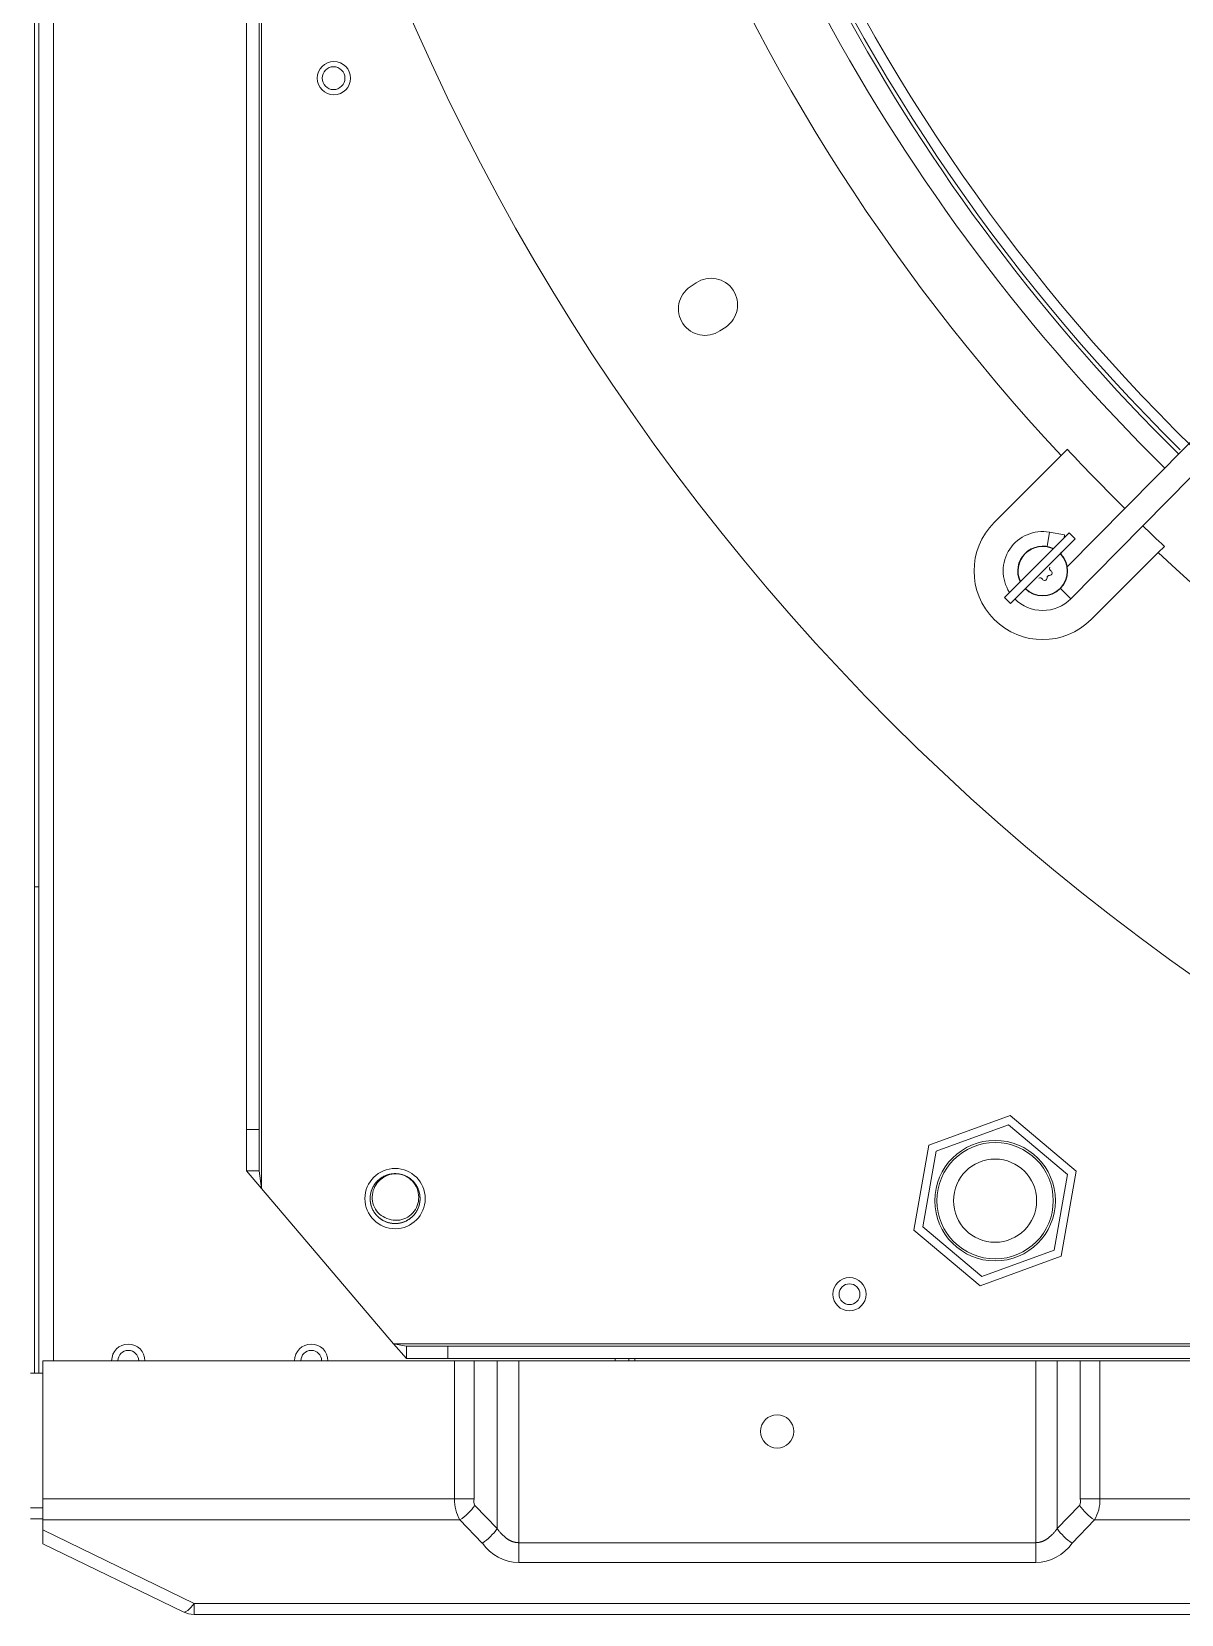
# Model space of a CAD drawing. Header units: millimetres. Extents: x 113490 to 142599, y -20467 to 115.
# Drawn here: x 125935.6 to 126212, y -11964.5 to -11583.8 of the extents above; entities that cross this region are included whole.
import ezdxf

# ---------------------------------------------------------------- set-up
doc = ezdxf.new("R2010")
doc.units = ezdxf.units.MM
doc.layers.add('DV3_0', color=7, linetype='Continuous')

msp = doc.modelspace()

# ---------------------------------------------------------------- linework, layer by layer
at = {"layer": 'DV3_0', "color": 7, "linetype": 'Continuous', "lineweight": 15}
for p, q in [((125936.24, -11906.49), (125936.24, -9742.49)), ((125937.24, -11906.49), (125937.24, -9742.49)), ((125987.24, -11847.85), (125987.24, -9857.26)), ((125990.24, -11847.85), (125990.24, -9857.26)), ((126518.2, -11374.23), (126184.6, -11712.53)), ((126185.45, -11720.21), (126523.11, -11377.79)), ((126095.36, -11644.2), (126093.95, -11645.15)), ((126101.06, -11655.79), (126102.47, -11654.85)), ((126183.13, -11685.77), (126167.02, -11701.88)), ((126184.62, -11684.27), (126183.13, -11685.77)), ((126169.49, -11719.91), (126185.05, -11704.35)), ((126186.46, -11705.77), (126170.91, -11721.32)), ((126183.95, -11704.83), (126180.33, -11704.19)), ((126183.82, -11705.58), (126183.95, -11704.83)), ((126186.46, -11705.77), (126185.05, -11704.35)), ((126183.12, -11709.51), (126183.21, -11709.02)), ((126190.35, -11725.21), (126206.46, -11709.1)), ((126206.46, -11709.1), (126207.96, -11707.61)), ((126169.49, -11719.91), (126170.91, -11721.32)), ((125936.24, -11789.48), (125937.24, -11789.48)), ((126151.32, -11851.63), (126170.85, -11844.52)), ((126170.46, -11846.77), (126153.07, -11853.09)), ((126184.62, -11858.67), (126170.46, -11846.77)), ((126170.85, -11844.52), (126186.77, -11857.89)), ((125987.24, -11857.85), (125987.24, -11847.85)), ((125987.24, -11847.85), (125990.24, -11847.85)), ((125990.24, -11847.85), (125990.24, -11857.85)), ((126147.7, -11872.09), (126151.32, -11851.63)), ((126153.07, -11853.09), (126149.85, -11871.31)), ((125990.84, -11862.07), (125987.24, -11857.85)), ((125990.24, -11857.85), (125987.24, -11857.85)), ((125990.84, -11862.07), (125990.24, -11857.85)), ((126186.77, -11857.89), (126183.16, -11878.36)), ((125990.84, -11862.07), (126022.6, -11899.39)), ((126181.41, -11876.89), (126184.62, -11858.67)), ((126163.62, -11885.46), (126147.7, -11872.09)), ((126149.85, -11871.31), (126164.02, -11883.21)), ((126164.02, -11883.21), (126181.41, -11876.89)), ((126183.16, -11878.36), (126163.62, -11885.46)), ((126025.67, -11899.99), (126022.6, -11899.39)), ((126025.67, -11902.99), (126022.6, -11899.39)), ((126025.67, -11899.99), (126035.67, -11899.99)), ((126025.67, -11902.99), (126025.67, -11899.99)), ((127029.58, -11899.99), (126035.67, -11899.99)), ((126035.67, -11899.99), (126035.67, -11902.99)), ((125938.24, -11903.49), (125938.24, -11936.74)), ((126037.22, -11903.49), (125938.24, -11903.49)), ((126035.67, -11902.99), (126025.67, -11902.99)), ((127029.58, -11902.99), (126035.67, -11902.99)), ((126041.99, -11903.49), (126037.22, -11903.49)), ((126041.99, -11903.49), (126047.51, -11903.49)), ((126052.68, -11903.49), (126047.51, -11903.49)), ((126052.68, -11903.49), (126177, -11903.49)), ((126080.64, -11903.49), (126080.64, -11902.99)), ((126182.16, -11903.49), (126177, -11903.49)), ((126182.16, -11903.49), (126187.69, -11903.49)), ((126192.46, -11903.49), (126187.69, -11903.49)), ((126277.22, -11903.49), (126192.46, -11903.49)), ((125938.24, -11906.49), (125935.24, -11906.49)), ((125938.24, -11936.74), (125938.24, -11941.77)), ((125938.24, -11941.49), (125935.24, -11941.49)), ((125938.24, -11941.77), (125938.24, -11944.18)), ((125938.24, -11944.18), (125938.24, -11947.49)), ((125938.24, -11947.49), (125972, -11963.89)), ((125974.62, -11964.49), (127089.86, -11964.49))]:
    msp.add_line(p, q, dxfattribs=at)
at = {"layer": 'DV3_0', "color": 7, "linetype": 'Continuous', "lineweight": 20}
for p, q in [((125940.84, -11903.49), (125940.84, -9745.49)), ((125990.84, -11862.07), (125990.84, -9845.59)), ((126179.73, -11707.63), (126180.33, -11704.19)), ((126182.96, -11717.76), (126185.45, -11720.21)), ((127042.84, -11899.39), (126022.6, -11899.39)), ((126037.22, -11936.74), (126037.22, -11903.49)), ((126041.99, -11936.74), (126041.99, -11903.49)), ((126047.51, -11943.87), (126047.51, -11903.49)), ((126052.68, -11947.25), (126052.68, -11903.49)), ((126075.84, -11903.49), (126075.84, -11902.99)), ((126079.16, -11903.49), (126079.16, -11902.99)), ((126177, -11947.25), (126177, -11903.49)), ((126182.16, -11943.87), (126182.16, -11903.49)), ((126187.69, -11903.49), (126187.69, -11936.74)), ((126192.46, -11903.49), (126192.46, -11936.74)), ((126037.22, -11936.74), (125938.24, -11936.74)), ((126041.99, -11936.74), (126037.22, -11936.74)), ((126187.69, -11936.74), (126192.46, -11936.74)), ((126277.22, -11936.74), (126192.46, -11936.74)), ((125938.24, -11938.89), (125935.24, -11938.89)), ((126038.55, -11941.77), (125938.24, -11941.77)), ((126043.93, -11947.36), (126038.55, -11941.77)), ((126047.51, -11943.87), (126042.13, -11938.28)), ((126187.55, -11938.28), (126182.16, -11943.87)), ((126191.13, -11941.77), (126185.74, -11947.36)), ((126278.55, -11941.77), (126191.13, -11941.77)), ((125938.24, -11944.18), (125974.62, -11961.85)), ((126177, -11947.25), (126052.68, -11947.25)), ((126052.68, -11947.25), (126052.68, -11952.04)), ((126177, -11947.25), (126177, -11952.04)), ((126177, -11952.04), (126052.68, -11952.04)), ((125974.62, -11961.85), (127089.86, -11961.85)), ((125974.62, -11961.85), (125974.62, -11964.49))]:
    msp.add_line(p, q, dxfattribs=at)
at = {"layer": 'DV3_0', "color": 7, "linetype": 'Continuous', "lineweight": 15}
for centre, radius in [((126008.24, -11594.99), 4), ((126008.15, -11594.99), 2.75), ((126167.24, -11864.99), 14), ((126022.95, -11864.49), 7.25), ((126167.24, -11864.99), 10), ((126132.23, -11887.49), 4), ((126132.23, -11887.49), 2.5), ((126114.84, -11920.49), 4)]:
    msp.add_circle(centre, radius, dxfattribs=at)
at = {"layer": 'DV3_0', "color": 7, "linetype": 'Continuous', "lineweight": 20}
msp.add_circle((126167.24, -11864.99), 14.5, dxfattribs=at)
at = {"layer": 'DV3_0', "color": 7, "linetype": 'Continuous', "lineweight": 15}
for centre, radius, start, end in [((126532.24, -11359.99), 477.5, 136.9802, 223.0198), ((126532.24, -11359.99), 456, 136.2282, 225.3442), ((126532.24, -11359.99), 453.5, 135.9912, 225.5589), ((126532.24, -11359.99), 346, 136.506, 225.3203), ((126532.24, -11359.99), 343.5, 135.6595, 225.6229), ((126532.24, -11359.99), 551.5, 195.4775, 254.5225), ((126532.24, -11359.99), 457, 208.4298, 225.4011), ((126098.92, -11649.53), 6.4, 303.75, 123.75), ((126097.5, -11650.47), 6.4, 123.75, 303.75), ((126532.24, -11359.99), 475.39, 223.011, 225.4011), ((126178.68, -11713.54), 16.5, 135, 315), ((126178.68, -11713.54), 9.5, 80, 212.8167), ((126532.24, -11359.99), 475.39, 226.1242, 226.989), ((126178.68, -11713.54), 6, 64.4712, 205.5288), ((126178.68, -11713.54), 5.91, 64.7712, 205.2288), ((126178.68, -11713.54), 6, 225, 45), ((126178.68, -11713.54), 5.91, 225, 45), ((126532.24, -11359.99), 477.5, 226.9802, 313.0198), ((126180.94, -11712.94), 0.6, 148.8788, 241.1212), ((126180.36, -11713.99), 0.6, 268.8617, 61.1383), ((126178.08, -11715.79), 0.6, 28.8788, 121.1212), ((126179.13, -11715.21), 0.6, 208.8618, 1.1382), ((126180.33, -11715.19), 0.6, 88.8788, 181.1212), ((126178.68, -11713.54), 9.5, 225, 270), ((126178.68, -11713.54), 9.5, 270, 315.4011), ((126022.95, -11864.49), 6, 64.8963, 82.5227), ((125958.79, -11903.49), 4, 0, 180), ((126002.79, -11903.49), 4, 0, 180), ((125958.79, -11903.49), 2.5, 0, 180), ((126002.79, -11903.49), 2.5, 0, 180), ((125974.62, -11958.49), 6, 244.0935, 270)]:
    msp.add_arc(centre, radius, start, end, dxfattribs=at)
at = {"layer": 'DV3_0', "color": 7, "linetype": 'Continuous', "lineweight": 20}
for centre, radius, start, end in [((126532.24, -11359.99), 461.75, 208.3699, 225.4011), ((126046.55, -11936.97), 9.33, 178.573, 210.9696), ((126043.78, -11937.36), 1.89, 160.9993, 209.2458), ((126185.9, -11937.36), 1.89, 330.7536, 19.0013), ((126183.13, -11936.97), 9.33, 329.0299, 1.4276), ((126052.93, -11941.05), 10.99, 215.0741, 268.685), ((126176.75, -11941.05), 10.99, 271.315, 324.9258)]:
    msp.add_arc(centre, radius, start, end, dxfattribs=at)
at = {"layer": 'DV3_0', "color": 7, "linetype": 'Continuous', "lineweight": 15}
for centre, major_axis, start_param, end_param in [((126038.55, -11938.28), (4.49, 4.33), 4.313983, 5.138233), ((126191.13, -11938.28), (-4.49, 4.33), 1.144952, 1.969202), ((126043.93, -11943.87), (4.49, 4.33), 4.313983, 5.138233), ((126185.74, -11943.87), (-4.49, 4.33), 1.144952, 1.969202)]:
    msp.add_ellipse(centre, major_axis=major_axis, ratio=0.436952, start_param=start_param, end_param=end_param, dxfattribs=at)
at = {"layer": 'DV3_0', "color": 7, "linetype": 'Continuous', "lineweight": 20}
msp.add_ellipse((125974.62, -11958.49), major_axis=(2.62, 5.4), ratio=0.282676, start_param=3.141593, end_param=4.185324, dxfattribs=at)
at = {"layer": 'DV3_0', "color": 7, "linetype": 'Continuous', "lineweight": 15}
for points, knots in [([(126182.96, -11709.27), (126183, -11709.23), (126183.08, -11709.15), (126183.17, -11709.06), (126183.21, -11709.02)], [0.94719377, 0.94719377, 0.94719377, 0.94719377, 0.97250001, 1, 1, 1, 1]), ([(126021.49, -11869.41), (126020.13, -11869.09), (126018.93, -11868.21), (126017.51, -11865.84), (126017.27, -11864.37), (126017.86, -11861.67), (126018.68, -11860.44), (126020.93, -11858.81), (126022.34, -11858.42), (126023.73, -11858.54)], [0, 0, 0, 0, 0.25, 0.25, 0.5, 0.5, 0.75, 0.75, 1, 1, 1, 1]), ([(126025.5, -11859.06), (126026.74, -11859.71), (126027.71, -11860.8), (126028.75, -11863.39), (126028.76, -11864.86), (126027.79, -11867.47), (126026.8, -11868.58), (126024.31, -11869.78), (126022.81, -11869.89), (126021.49, -11869.41)], [0, 0, 0, 0, 0.25, 0.25, 0.5, 0.5, 0.75, 0.75, 1, 1, 1, 1])]:
    msp.add_open_spline(points, degree=3, knots=knots, dxfattribs=at)
msp.add_rational_spline([(126028.5, -11862.19), (126027.17, -11858.99), (126023.73, -11858.54), (126020.3, -11858.09), (126018.19, -11860.84), (126016.08, -11863.59), (126017.41, -11866.79), (126018.74, -11869.99), (126022.17, -11870.44), (126025.61, -11870.89), (126027.72, -11868.14), (126029.82, -11865.39), (126028.5, -11862.19), (126027.17, -11858.99), (126023.73, -11858.54), (126020.3, -11858.09), (126018.19, -11860.84), (126016.08, -11863.59), (126017.41, -11866.79), (126018.74, -11869.99), (126022.17, -11870.44), (126025.61, -11870.89), (126027.72, -11868.14), (126029.82, -11865.39), (126028.5, -11862.19), (126027.61, -11860.04), (126025.5, -11859.06)], [1, 0.866025403784, 1, 0.866025403784, 1, 0.866025403784, 1, 0.866025403784, 1, 0.866025403784, 1, 0.866025403784, 1, 0.866025403784, 1, 0.866025403784, 1, 0.866025403784, 1, 0.866025403784, 1, 0.866025403784, 1, 0.866025403784, 1, 0.90591222949, 0.943976505854], degree=2, knots=[0.94372108, 0.94372108, 0.94372108, 0.9481517, 0.9481517, 0.95258231, 0.95258231, 0.95701293, 0.95701293, 0.96144354, 0.96144354, 0.96587416, 0.96587416, 0.97030477, 0.97030477, 0.97473539, 0.97473539, 0.979166, 0.979166, 0.98359662, 0.98359662, 0.98802723, 0.98802723, 0.99245785, 0.99245785, 0.99688846, 0.99688846, 1, 1, 1], dxfattribs=at)
at = {"layer": 'DV3_0', "color": 7, "linetype": 'Continuous', "lineweight": 20}
for points, knots in [([(126052.68, -11947.25), (126052.63, -11947.25), (126052.53, -11947.25), (126052.39, -11947.24), (126052.24, -11947.23), (126052.09, -11947.21), (126051.95, -11947.19), (126051.8, -11947.16), (126051.65, -11947.13), (126051.5, -11947.09), (126051.35, -11947.04), (126051.2, -11946.99), (126051.05, -11946.93), (126050.9, -11946.87), (126050.74, -11946.8), (126050.58, -11946.72), (126050.42, -11946.64), (126050.26, -11946.54), (126050.1, -11946.44), (126049.93, -11946.33), (126049.76, -11946.21), (126049.59, -11946.09), (126049.42, -11945.95), (126049.24, -11945.8), (126049.06, -11945.64), (126048.88, -11945.47), (126048.69, -11945.28), (126048.5, -11945.09), (126048.31, -11944.88), (126048.11, -11944.65), (126047.91, -11944.41), (126047.71, -11944.15), (126047.58, -11943.97), (126047.51, -11943.87)], [0, 0, 0, 0, 0.024413, 0.048868, 0.073403, 0.098058, 0.122876, 0.147897, 0.173164, 0.198721, 0.224613, 0.250887, 0.277591, 0.304774, 0.33249, 0.360793, 0.38974, 0.419391, 0.449809, 0.481061, 0.513216, 0.546348, 0.580533, 0.615853, 0.652392, 0.69024, 0.729488, 0.770232, 0.812573, 0.856611, 0.902453, 0.950186, 1, 1, 1, 1]), ([(126182.16, -11943.87), (126182.1, -11943.97), (126181.96, -11944.15), (126181.76, -11944.41), (126181.57, -11944.65), (126181.37, -11944.88), (126181.18, -11945.09), (126180.99, -11945.28), (126180.8, -11945.47), (126180.62, -11945.64), (126180.44, -11945.8), (126180.26, -11945.95), (126180.09, -11946.09), (126179.92, -11946.21), (126179.75, -11946.33), (126179.58, -11946.44), (126179.42, -11946.54), (126179.26, -11946.64), (126179.1, -11946.72), (126178.94, -11946.8), (126178.78, -11946.87), (126178.63, -11946.93), (126178.48, -11946.99), (126178.32, -11947.04), (126178.17, -11947.09), (126178.02, -11947.13), (126177.88, -11947.16), (126177.73, -11947.19), (126177.58, -11947.21), (126177.44, -11947.23), (126177.29, -11947.24), (126177.15, -11947.25), (126177.05, -11947.25), (126177, -11947.25)], [0, 0, 0, 0, 0.049764, 0.097517, 0.143364, 0.187409, 0.229756, 0.270506, 0.309759, 0.347611, 0.384155, 0.419479, 0.453668, 0.486804, 0.518962, 0.550217, 0.580639, 0.610293, 0.639243, 0.667548, 0.695267, 0.722453, 0.749159, 0.775436, 0.80133, 0.82689, 0.85216, 0.877183, 0.902004, 0.92666, 0.951207, 0.975655, 1, 1, 1, 1])]:
    msp.add_open_spline(points, degree=3, knots=knots, dxfattribs=at)

doc.saveas('drawing.dxf')
